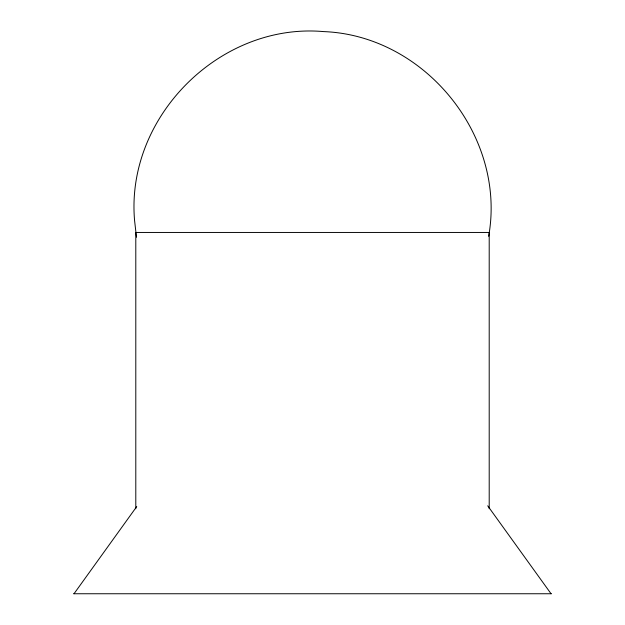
<?xml version="1.0" encoding="UTF-8"?>
<svg xmlns="http://www.w3.org/2000/svg" width="625" height="625" viewBox="0 0 625 625"><rect width="100%" height="100%" fill="white"/><g stroke="black" fill="none" stroke-linecap="round" stroke-linejoin="round"><path stroke-width="0.94" d="M488.648 236.305C506.625 136.297 425.023 35.414 323.602 31.594C219.977 22.438 125.43 116.961 134.586 220.594L136.492 237.234M74.008 593.75L136.727 506.578M135.898 232.453L489.102 232.453M73.664 593.75L551.336 593.75M487.703 505.789L551.055 593.75M489.203 232.453L489.203 508.75M135.797 232.453L135.797 508.75"/></g></svg>
